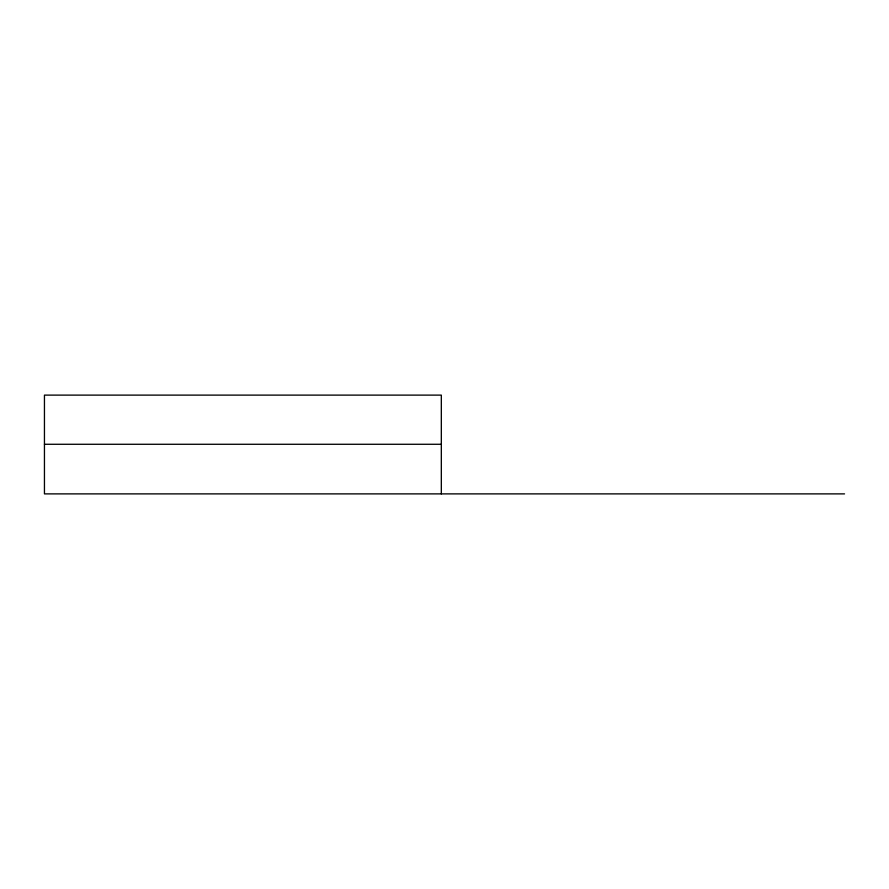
<?xml version="1.0" encoding="UTF-8"?>
<svg xmlns="http://www.w3.org/2000/svg" width="889" height="889" viewBox="0 0 889 889"><rect width="100%" height="100%" fill="white"/><g stroke="black" fill="none" stroke-linecap="round" stroke-linejoin="round"><path stroke-width="1.33" d="M44.45 444.278L441.322 444.278M844.55 493.884L44.45 493.884L44.45 395.116L441.322 395.116L441.322 493.884"/></g></svg>
